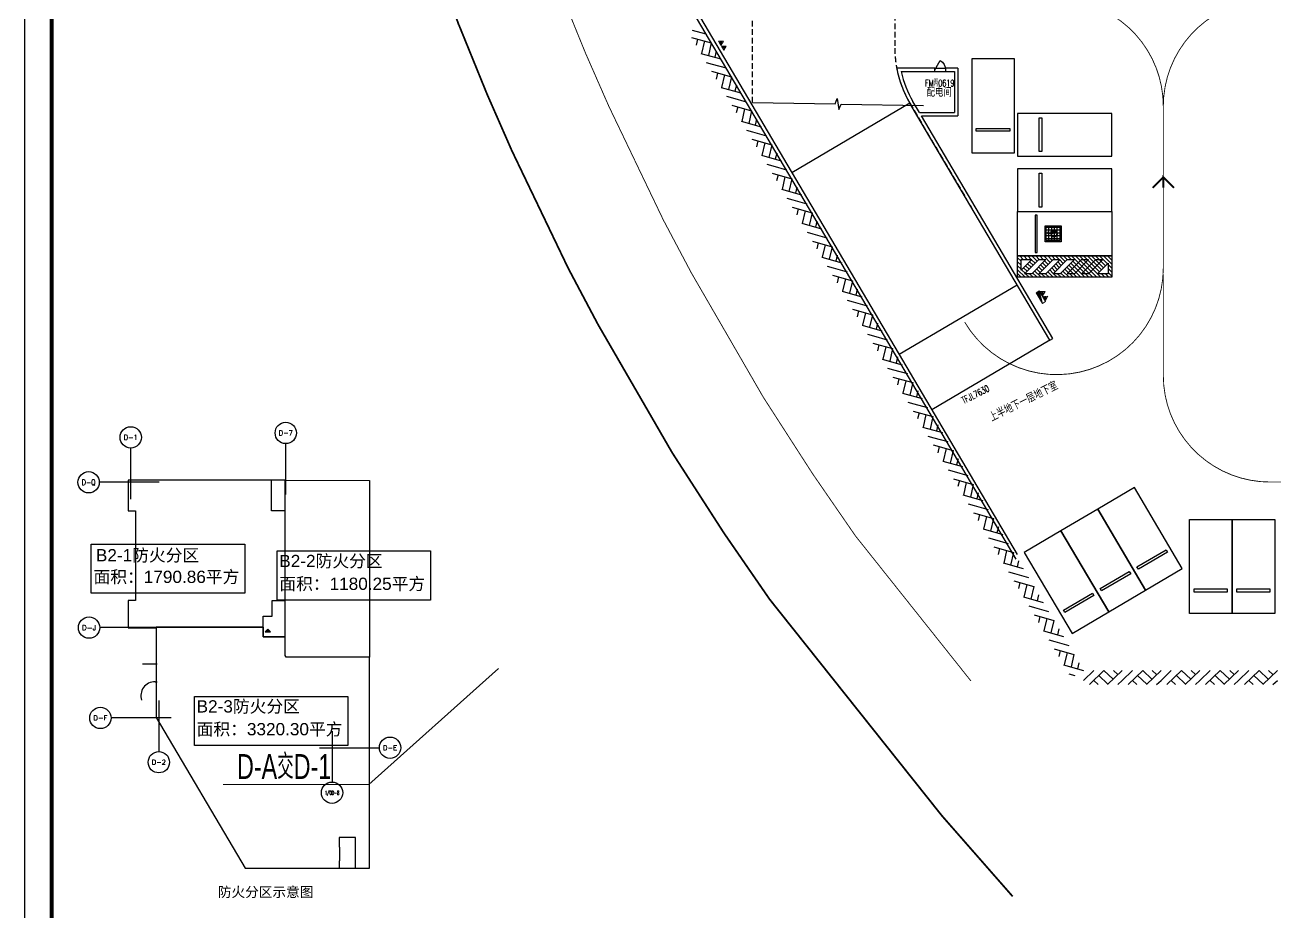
# Model space of a CAD drawing. Extents: x 447078 to 1776277, y 243534 to 519428.
# Drawn here: x 455770 to 526078, y 369843 to 419763 of the extents above; entities that cross this region are included whole.
import ezdxf
from ezdxf.enums import TextEntityAlignment as Align

# ---------------------------------------------------------------- set-up
doc = ezdxf.new("R2010")
doc.units = 0
doc.header["$LTSCALE"] = 1000
doc.header["$MEASUREMENT"] = 0
for name, pattern in [('BOUNDRY', [13.4, 10, -1, 0.2, -1, 0.2, -1]), ('HIDDEN', [9.525, 6.35, -3.175]), ('HIDDEN2', [4.7625, 3.175, -1.5875])]:
    doc.linetypes.add(name, pattern=pattern)
doc.layers.get('Defpoints').update_dxf_attribs({"color": 2, "lineweight": 15})
for name, color, linetype in [('$2$G-GRID-IDEN', 103, 'Continuous'), ('$3$G-GRID-DIMS', 123, 'Continuous'), ('2017-5-24根据公务局意见调整', 6, 'Continuous'), ('A-AREA-FIRE', 40, 'Continuous'), ('A-DASH', 151, 'HIDDEN2'), ('A-DOOR', 2, 'Continuous'), ('A-DOOR-FIRE-IDEN', 2, 'Continuous'), ('A-HATH', 8, 'Continuous'), ('A-PARK-CARS', 8, 'HIDDEN'), ('A-PARK-CARS-2', 8, 'HIDDEN'), ('A-WALL', 140, 'Continuous'), ('G-0-XREF', 2, 'Continuous'), ('G-ANNO-NOTE', 80, 'Continuous'), ('LINE-BLDG', 3, 'BOUNDRY'), ('LINE-RED', 1, 'BOUNDRY'), ('图框CCDI_B0GA0+0.00$0$G-BORD', 3, 'Continuous')]:
    doc.layers.add(name, color=color, linetype=linetype)
for name, color, linetype, lineweight in [('P-COND', 151, '冷凝水', 50), ('P-HUDR-MISC', 13, 'Continuous', 25), ('体育文娱中心3F消火栓$0$P-HUDR-MISC', 13, 'Continuous', 20)]:
    doc.layers.add(name, color=color, linetype=linetype, lineweight=lineweight)
doc.styles.add('$2$_TCH_AXIS', font='COMPLEX', dxfattribs={"bigfont": 'GBCBIG'})
doc.styles.add('_TCH_WINDOW', font='SIMPLEX', dxfattribs={"height": 3.5, "bigfont": 'GBCBIG'})
doc.styles.add('CCDI_T_G01', font='')
doc.styles.add('CCDI_T_G02', font='simplex.shx', dxfattribs={"width": 0.8, "bigfont": 'zjdz.shx'})
doc.styles.add('CCDI_T_G03', font='')
doc.styles.add('GPS', font='0fsc.shx', dxfattribs={"width": 0.7, "bigfont": '0fsz.shx'})
doc.styles.get("Standard").update_dxf_attribs({"font": 'simsun.ttc'})
doc.styles.get('CCDI_T_G01').set_extended_font_data('Arial')
doc.styles.get('CCDI_T_G03').set_extended_font_data('SimHei')
doc.linetypes.add('冷凝水', pattern='A,50,["N",Standard,S=2,R=0,X=1,Y=-1],-4', length=54)

# ---------------------------------------------------------------- blocks, each defined once
blk = doc.blocks.new('prkg')
at = {"layer": 'A-PARK-CARS', "linetype": 'ByBlock', "ltscale": 0.1}
blk.add_lwpolyline([(0, 0), (2400, 0), (2400, 5300), (0, 5300)], close=True, dxfattribs=at)
at = {"layer": 'A-PARK-CARS', "linetype": 'ByBlock', "ltscale": 0.1, "elevation": 0}
blk.add_lwpolyline([(250, 4075), (2150, 4075), (2150, 3925), (250, 3925)], close=True, dxfattribs=at)
blk = doc.blocks.new('图框CCDI_B0GA0+0.00')
at = {"layer": '图框CCDI_B0GA0+0.00$0$G-BORD'}
blk.add_lwpolyline([(0, 84100), (118900, 84100), (118900, 0), (0, 0)], close=True, dxfattribs=at)
at = {"layer": '图框CCDI_B0GA0+0.00$0$G-BORD', "const_width": 140}
blk.add_lwpolyline([(3300, 83100), (117900, 83100), (117900, 1000), (3300, 1000)], close=True, dxfattribs=at)
blk = doc.blocks.new('SSKOUSY')
at = {"layer": 'A-AREA-FIRE'}
h = blk.add_hatch(color=256, dxfattribs=at)
h.dxf.hatch_style = 1
h.paths.add_polyline_path([(0, 150), (-150, 0), (150, 0)])
for points in [[(0, 150), (-150, 0)], [(-150, 0), (150, 0)], [(0, 150), (150, 0)]]:
    blk.add_lwpolyline(points, dxfattribs=at)
blk = doc.blocks.new('cjcw')
at = {"layer": 'A-PARK-CARS'}
h = blk.add_hatch(dxfattribs=at)
h.set_pattern_fill('ANSI31', color=256, scale=100, angle=180, style=0)
h.set_pattern_definition([(225, (1817263.17, -3769384.92), (112.2532015, -112.2532015), [])])
h.paths.add_polyline_path([(5300, 2500), (5300, 3700), (0, 3700), (0, 2500)])
h.paths.add_polyline_path([(3200, 2700), (2800, 2700), (2000, 3500), (2400, 3500)], flags=16)
h.paths.add_polyline_path([(4500, 3500), (5100, 3500), (5100, 2900)], flags=16)
h.paths.add_polyline_path([(2400, 2700), (2000, 2700), (1200, 3500), (1600, 3500)], flags=16)
h.paths.add_polyline_path([(1600, 2700), (1200, 2700), (400, 3500), (800, 3500)], flags=16)
h.paths.add_polyline_path([(800, 2700), (200, 2700), (200, 3300)], flags=16)
h = blk.add_hatch(dxfattribs=at)
h.set_pattern_fill('ANSI37', color=256, scale=100, angle=135, style=0)
h.set_pattern_definition([(180, (-3093917.48, -2198116.63), (-2e-12, -158.75), []), (270, (-3093917.48, -2198116.63), (158.75, -2e-12), [])])
h.paths.add_polyline_path([(1607, 860), (2387, 860), (2387, 1640), (1607, 1640)])
for p, q in [((200, 3300), (200, 2700)), ((200, 3300), (800, 2700)), ((800, 3500), (400, 3500)), ((400, 3500), (1200, 2700)), ((800, 3500), (1600, 2700)), ((1600, 3500), (1200, 3500)), ((1200, 3500), (2000, 2700)), ((1600, 3500), (2400, 2700)), ((2400, 3500), (2000, 3500)), ((2000, 3500), (2800, 2700)), ((2400, 3500), (3200, 2700)), ((3200, 3500), (2800, 3500)), ((2800, 3500), (3600, 2700)), ((3200, 3500), (4000, 2700)), ((4000, 3500), (3600, 3500)), ((3600, 3500), (4400, 2700)), ((4000, 3500), (4800, 2700)), ((5100, 3500), (4500, 3500)), ((4500, 3500), (5100, 2900)), ((5100, 2900), (5100, 3500)), ((200, 2700), (800, 2700)), ((1200, 2700), (1600, 2700)), ((2000, 2700), (2400, 2700)), ((2800, 2700), (3200, 2700)), ((3600, 2700), (4000, 2700)), ((4400, 2700), (4800, 2700))]:
    blk.add_line(p, q, dxfattribs=at)
for points in [[(0, 2500), (5300, 2500), (5300, 3700), (0, 3700)], [(1100, 200), (1000, 200), (1000, 2300), (1100, 2300)], [(1547, 1700), (1547, 800), (2447, 800), (2447, 1700)], [(1607, 1640), (1607, 860), (2387, 860), (2387, 1640)]]:
    blk.add_lwpolyline(points, close=True, dxfattribs=at)
for points in [[(5300, 2500), (0, 2500), (0, 0), (5300, 0), (5300, 2500)], [(1743, 1244), (1999, 1212), (2009, 1112), (2171, 1093), (2161, 1033)], [(1771, 1220), (1876, 1207)], [(1896, 1210), (1896, 1100), (1876, 1100), (1876, 1210)], [(1896, 1205), (1981, 1194), (1991, 1094), (2147, 1076), (2142, 1037)], [(2142, 1037), (2161, 1033)]]:
    blk.add_lwpolyline(points, dxfattribs=at)
blk.add_lwpolyline([(2136, 1105, 1.496606), (1877, 1303), (1897, 1298, -1.496606), (2126, 1122), (2136, 1105)], format="xyb", dxfattribs=at)
blk.add_circle((1733, 1204), 42.1, dxfattribs=at)
blk = doc.blocks.new('$LinePat$素土夯实')
at = {"color": 0}
for p, q in [((0, -210), (210, 0)), ((120, -300), (420, 0)), ((420, 0), (608, -188)), ((495, -300), (795, 0)), ((615, 0), (705, -90)), ((210, -210), (300, -300)), ((315, -105), (502, -293)), ((705, -300), (795, -210))]:
    blk.add_line(p, q, dxfattribs=at)
blk = doc.blocks.new('$DorLib2D$00000228')
at = {"color": 0}
blk.add_line((0.5, 0), (0, 0.87), dxfattribs=at)
blk.add_arc((0.5, 0), 1, 120, 180, dxfattribs=at)
blk = doc.blocks.new('ere3')
at = {"layer": 'A-AREA-FIRE'}
for points in [[(-687693, 25103), (-687693, 24751), (-686886, 24751), (-686886, 26053), (-686886, 26079), (-686886, 30480), (-692640, 30480), (-692640, 29360), (-692367, 29360), (-692367, 26079), (-692640, 26079), (-692640, 25077), (-691613, 25077), (-691613, 25103)], [(-693986, 28146), (-688368, 28146), (-688368, 26348), (-693986, 26348)], [(-687184, 27892), (-681565, 27892), (-681565, 26094), (-687184, 26094)], [(-688358, 16276), (-683800, 16276), (-683800, 23996), (-686860, 23996), (-686860, 24035), (-686886, 24035), (-686886, 24751), (-687693, 24751), (-687693, 25103), (-691613, 25103), (-691613, 21796)], [(-690210, 22566), (-684592, 22566), (-684592, 20768), (-690210, 20768)]]:
    blk.add_lwpolyline(points, close=True, dxfattribs=at)
for points in [[(-686886, 29360), (-687393, 29360), (-687393, 30480)], [(-686886, 24035), (-686886, 30480), (-683800, 30479), (-683800, 23996), (-686860, 23996), (-686860, 24035), (-686886, 24035)], [(-687693, 25103), (-687693, 25506), (-687367, 25506), (-687367, 26079), (-686886, 26079)], [(-684308, 16276), (-684308, 17395), (-684868, 17395), (-684894, 17395), (-684907, 17395), (-684907, 17044), (-684894, 17044), (-684894, 16536), (-684907, 16536), (-684907, 16276)]]:
    blk.add_lwpolyline(points, dxfattribs=at)
at = {"layer": 'A-AREA-FIRE', "style": 'CCDI_T_G01'}
for s, p in [('B2-1防火分区', (-693817, 27512)), ('B2-2防火分区', (-687102, 27300)), ('面积：1790.86平方', (-693905, 26720)), ('面积：1180.25平方', (-687102, 26465)), ('B2-3防火分区', (-690129, 21974)), ('面积：3320.30平方', (-690129, 21139))]:
    blk.add_text(s, height=450, dxfattribs=at).set_placement(p)
blk = doc.blocks.new('体育文娱中心3F消火栓$0$A$C59133534')
at = {"layer": '体育文娱中心3F消火栓$0$P-HUDR-MISC', "ltscale": 5}
blk.add_hatch(color=256, dxfattribs=at).paths.add_polyline_path([(50, 0), (-650, 200), (-650, 0)])
at = {"layer": '体育文娱中心3F消火栓$0$P-HUDR-MISC'}
h = blk.add_hatch(dxfattribs=at)
h.set_pattern_fill('JIS_WOOD', color=256, scale=20, style=0)
h.set_pattern_definition([(45, (39.371, -152.983), (-10, 10), [])])
h.paths.add_polyline_path([(-410.5, 259), (-410.5, 350), (-501.5, 350), (-501.5, 259)])
h = blk.add_hatch(dxfattribs=at)
h.set_pattern_fill('JIS_WOOD', color=256, scale=20, style=0)
h.set_pattern_definition([(45, (360.371, -152.983), (-10, 10), [])])
h.paths.add_polyline_path([(-89.5, 259), (-89.5, 350), (-180.5, 350), (-180.5, 259)])
for p, q in [((-650, 200), (50, 0)), ((-456, 469), (-595, 228)), ((-595, 228), (-317, 228)), ((-501.5, 259), (-501.5, 350)), ((-501.5, 350), (-410.5, 350)), ((-501.5, 259), (-410.5, 259)), ((-456, 469), (-317, 228)), ((-410.5, 259), (-410.5, 350)), ((-135, 469), (-274, 228)), ((-274, 228), (4, 228)), ((-180.5, 259), (-180.5, 350)), ((-180.5, 350), (-89.5, 350)), ((-180.5, 259), (-89.5, 259)), ((-135, 469), (4, 228)), ((-89.5, 259), (-89.5, 350))]:
    blk.add_line(p, q, dxfattribs=at)
at = {"layer": '体育文娱中心3F消火栓$0$P-HUDR-MISC', "ltscale": 5}
blk.add_lwpolyline([(-650, 200), (50, 200), (50, 0), (-650, 0)], close=True, dxfattribs=at)
blk = doc.blocks.new('A$C135C38DE')
at = {"layer": '体育文娱中心3F消火栓$0$P-HUDR-MISC'}
h = blk.add_hatch(dxfattribs=at)
h.set_pattern_fill('JIS_WOOD', color=256, scale=20, angle=180, style=0)
h.set_pattern_definition([(225, (-356.371, 621.983), (10, -10), [])])
h.paths.add_polyline_path([(93, 210), (93, 119), (184, 119), (184, 210)])
h = blk.add_hatch(dxfattribs=at)
h.set_pattern_fill('JIS_WOOD', color=256, scale=20, angle=180, style=0)
h.set_pattern_definition([(225, (-35.371, 621.983), (10, -10), [])])
h.paths.add_polyline_path([(414, 210), (414, 119), (505, 119), (505, 210)])
for p, q in [((278, 241), (0, 241)), ((139, 0), (0, 241)), ((184, 210), (93, 210)), ((93, 210), (93, 119)), ((184, 119), (93, 119)), ((139, 0), (278, 241)), ((184, 210), (184, 119)), ((599, 241), (321, 241)), ((460, 0), (321, 241)), ((505, 210), (414, 210)), ((414, 210), (414, 119)), ((505, 119), (414, 119)), ((460, 0), (599, 241)), ((505, 210), (505, 119))]:
    blk.add_line(p, q, dxfattribs=at)
blk = doc.blocks.new('地下二层消火栓')
at = {"layer": 'Defpoints', "ltscale": 0.1}
for p, q in [((0, 0), (-7281, -6524)), ((-7281, -6524), (-15481, -6524))]:
    blk.add_line(p, q, dxfattribs=at)
at = {"layer": 'G-0-XREF', "ltscale": 0.15, "xscale": -0.9999999999999996, "rotation": 120.5273720317988}
blk.add_blockref('A$C135C38DE', (12586, 35434), dxfattribs=at)
at = {"layer": 'P-HUDR-MISC', "ltscale": 0.1, "rotation": 300.527365488166}
blk.add_blockref('体育文娱中心3F消火栓$0$A$C59133534', (30575, 20597), dxfattribs=at)
at = {"layer": 'Defpoints', "ltscale": 0.1, "style": 'GPS', "width": 0.7}
blk.add_text('D-A交D-1', height=1400, dxfattribs=at).set_placement((-14700, -6210))

msp = doc.modelspace()

# ---------------------------------------------------------------- linework, layer by layer
at = {"layer": '$3$G-GRID-DIMS'}
for p, q in [((461719.5, 393083.8), (461719.5, 395956.2)), ((470439.5, 393332), (470439.5, 396204.4)), ((463321.5, 394026.2), (459950.5, 394026.2)), ((463347.4, 385846.2), (459976.4, 385846.2)), ((463298.1, 381745.7), (463298.1, 378873.4)), ((463983.5, 380766.2), (460612.5, 380766.2)), ((473039.5, 380027), (473039.5, 377154.6)), ((472334.6, 379086.2), (475705.6, 379086.2))]:
    msp.add_line(p, q, dxfattribs=at)
for centre in [(470439.5, 396804.4), (461719.5, 396556.2), (459350.5, 394026.2), (459376.4, 385846.2), (460012.5, 380766.2), (476305.6, 379086.2), (463298.1, 378273.4), (473039.5, 376554.6)]:
    msp.add_circle(centre, 600, dxfattribs=at)
msp.add_lwpolyline([(496695.6, 415396.9), (501333.6, 415320), (501453.5, 415633.1), (501554.1, 415001.3), (501671.1, 415314.4), (506309.1, 415237.5)])
at = {"layer": 'A-AREA-FIRE'}
msp.add_line((462386.9, 383806.2), (463198.1, 383806.2), dxfattribs=at)
msp.add_lwpolyline([(463086.3, 382806.2), (463198.1, 382806.2)], dxfattribs=at)
msp.add_arc((463086.3, 382006.2), 800, 90, 197.909615, dxfattribs=at)
at = {"layer": 'A-DASH', "ltscale": 0.1}
msp.add_lwpolyline([(496695.6, 415396.9), (496695.6, 415396.9), (496695.6, 434141.4), (504695.6, 434141.4), (504695.6, 418457.1, 0.1339942), (505541.1, 415358.6), (509065.7, 409381.7)], format="xyb", dxfattribs=at)
at = {"layer": 'A-DOOR'}
for p, q in [((506945.6, 417341.4), (507545.6, 417341.4)), ((506945.6, 417141.4), (507545.6, 417141.4))]:
    msp.add_line(p, q, dxfattribs=at)
for points in [[(505541.1, 415358.6), (498908.5, 411447.4)], [(511576.6, 405123.6), (504943.9, 401212.4)], [(513405.2, 402022.6), (506772.5, 398111.4)]]:
    msp.add_lwpolyline(points, dxfattribs=at)
at = {"layer": 'A-PARK-CARS', "const_width": 100, "elevation": 0}
msp.add_lwpolyline([(519795.6, 410601.5), (519795.6, 411201.5), (520395.6, 410601.5), (519795.6, 411201.5), (519195.6, 410601.5)], dxfattribs=at)
at = {"layer": 'A-PARK-CARS-2', "ltscale": 0.1, "const_width": 50, "elevation": 0}
for points in [[(519795.6, 415191.4, 0.4142136), (513795.6, 421191.4)], [(525795.6, 421191.4, 0.4142136), (519795.6, 415191.4)], [(508627.3, 403037.8, 0.7636775), (519795.6, 406085.5)]]:
    msp.add_lwpolyline(points, format="xyb", dxfattribs=at)
at = {"layer": 'A-PARK-CARS-2', "ltscale": 0.1, "const_width": 50}
msp.add_lwpolyline([(519795.6, 405738.4), (519795.6, 400041.4, 0.4142136), (525795.6, 394041.4), (536195.6, 394041.4, 0.4142136), (542195.6, 400041.4), (542195.6, 415191.4, 0.4142136), (536195.6, 421191.4), (525795.6, 421191.4)], format="xyb", dxfattribs=at)
at = {"layer": 'A-PARK-CARS-2', "ltscale": 0.1, "extrusion": (0.861387, 0.50795, 0), "const_width": 50, "elevation": 642847.7}
msp.add_lwpolyline([(102725.1, 0), (88814.3, 0)], dxfattribs=at)
at = {"layer": 'A-PARK-CARS-2', "ltscale": 0.1, "const_width": 50, "elevation": 0}
msp.add_lwpolyline([(519795.6, 406085.5), (519795.6, 415191.4)], dxfattribs=at)
at = {"layer": 'A-WALL'}
for p, q in [((490188.3, 425841.4), (511505.4, 389691.6)), ((490388.3, 425896), (511576.1, 389965.5)), ((506945.6, 417341.4), (504798.5, 417341.4)), ((505044.2, 417141.4), (506945.6, 417141.4)), ((506945.6, 417141.4), (506945.6, 417341.4)), ((508245.6, 417341.4), (507545.6, 417341.4)), ((507545.6, 417341.4), (507545.6, 417141.4)), ((507545.6, 417141.4), (508045.6, 417141.4)), ((508045.6, 417141.4), (508045.6, 414841.4)), ((508245.6, 417341.4), (508245.6, 414641.4)), ((505935, 414690.6), (505541.1, 415358.6)), ((506078.3, 414841.4), (505713.4, 415460.2)), ((506078.3, 414841.4), (508045.6, 414841.4)), ((513405.2, 402022.6), (505935, 414690.6)), ((506196.2, 414641.4), (508245.6, 414641.4)), ((513577.5, 402124.2), (506196.2, 414641.4)), ((513405.2, 402022.6), (513577.5, 402124.2))]:
    msp.add_line(p, q, dxfattribs=at)
for radius, start in [(6100, 190.538949), (5900, 192.885435)]:
    msp.add_arc((510795.6, 418457.1), radius, start, 210.527365, dxfattribs=at)
at = {"layer": 'LINE-BLDG', "ltscale": 0.1, "const_width": 50}
msp.add_lwpolyline([(485735.4, 422019.2), (487290.2, 418195.8), (488607.2, 415192.2), (491641.9, 408858.6), (491708.3, 408725.8), (493253.1, 405806.8), (497295, 398818.2), (500076.8, 394497.4), (502476.5, 391014.6), (508977.6, 382842.9)], dxfattribs=at)
at = {"layer": 'LINE-RED', "ltscale": 0.1, "const_width": 100}
msp.add_lwpolyline([(476993.9, 428770.5), (480163.9, 419780.5), (480173.9, 419770.5), (481763.9, 415860.5), (483153.9, 412690.5), (486253.9, 406220.5), (486373.9, 405980.5), (488003.9, 402900.5), (492173.9, 395690.5), (495083.9, 391170.5), (497653.9, 387440.5), (507343.9, 375260.5), (511321.4, 370721.3)], dxfattribs=at)

# ---------------------------------------------------------------- block references
at = {"xscale": -1, "rotation": 180}
msp.add_blockref('cjcw', (511595.6, 409265.9, 0), dxfattribs=at)
at = {"layer": '2017-5-24根据公务局意见调整', "xscale": 1.536199080782313, "yscale": 1.536199080782313, "zscale": 1.536199080782313, "rotation": 0.001490421041235}
msp.add_blockref('ere3', (1525600.2, 347341.7), dxfattribs=at)
at = {"layer": 'A-AREA-FIRE'}
msp.add_blockref('SSKOUSY', (469434, 385604.5), dxfattribs=at)
at = {"layer": 'A-DOOR', "xscale": -600, "yscale": 600, "zscale": -600, "rotation": 359.9999999998914}
msp.add_blockref('$DorLib2D$00000228', (507245.6, 417241.4), dxfattribs=at)
at = {"layer": 'A-HATH', "yscale": 2.666666666666667, "zscale": 2.666666666666667}
for p, xscale, rotation in [((493772.5, 419763.3), 2.795487978548707, 300.6630544790779), ((494905.9, 417851.6), 2.795487978548707, 300.6630544790779), ((496039.3, 415939.9), 2.795487978548707, 300.6630544790779), ((497172.7, 414028.3), 2.795487978548707, 300.6630544790779), ((498306.1, 412116.6), 2.795487978548707, 300.6630544790779), ((499439.5, 410204.9), 2.795487978548707, 300.6630544790779), ((500572.9, 408293.2), 2.795487978548707, 300.6630544790779), ((501706.3, 406381.6), 2.795487978548707, 300.6630544790779), ((502839.7, 404469.9), 2.795487978548707, 300.6630544790779), ((503973.1, 402558.2), 2.795487978548707, 300.6630544790779), ((505106.5, 400646.5), 2.795487978548707, 300.6630544790779), ((506239.9, 398734.8), 2.795487978548707, 300.6630544790779), ((507373.3, 396823.2), 2.795487978548707, 300.6630544790779), ((508506.8, 394911.5), 2.795487978548707, 300.6630544790779), ((509640.2, 392999.8), 2.795487978548707, 300.6630544790779), ((510773.6, 391088.1), 2.795487978548707, 300.6630544790779), ((511907, 389176.5), 2.795487978548707, 300.6630544790779), ((513040.4, 387264.8), 2.795487978548707, 300.6630544790779), ((514173.8, 385353.1), 2.795487978548707, 300.6630544790779), ((515307.2, 383441.4), 2.742799140728364, 2.392597659129375e-07), ((517487.7, 383441.4), 2.742799140728364, 2.392597659129375e-07), ((519668.2, 383441.4), 2.742799140728364, 2.392597659129375e-07), ((521848.8, 383441.4), 2.742799140728364, 2.392597659129375e-07), ((524029.3, 383441.4), 2.742799140728364, 2.392597659129375e-07)]:
    msp.add_blockref('$LinePat$素土夯实', p, dxfattribs=dict(at, xscale=xscale, rotation=rotation))
at = {"layer": 'A-PARK-CARS', "linetype": 'ByBlock'}
for p, rotation in [((511422.7, 417863.6, 0), 180.000004950036), ((516895.6, 412385.2, 0), 90.00000256132094), ((516895.6, 409265.9, 0), 90.00000256132094), ((518173.4, 393739.8, 0), 210.5273679431183), ((516106.1, 392520.7, 0), 210.5273679431183), ((514038.8, 391301.6, 0), 210.5273679431183)]:
    msp.add_blockref('prkg', p, dxfattribs=dict(at, rotation=rotation))
at = {"layer": 'A-PARK-CARS', "linetype": 'ByBlock', "xscale": -1, "rotation": 180}
for p in [(521260.8, 391941.4, 0), (523660.8, 391941.4, 0)]:
    msp.add_blockref('prkg', p, dxfattribs=at)
at = {"layer": 'G-0-XREF', "xscale": 1.5, "yscale": 1.5, "zscale": 1.5, "rotation": 270}
msp.add_blockref('图框CCDI_B0GA0+0.00', (455770.2, 519203.4), dxfattribs=at)
at = {"layer": 'P-COND', "ltscale": 0.15}
msp.add_blockref('地下二层消火栓', (482395.6, 383541.4), dxfattribs=at)

# ---------------------------------------------------------------- texts
at = {"layer": '$2$G-GRID-IDEN', "style": '$2$_TCH_AXIS'}
for s, height, p, p2 in [('D-1', 290.39, (461325.4, 396411), (462113.6, 396411)), ('D-7', 269.48, (470041.7, 396669.7), (470837.3, 396669.7)), ('D-J', 281.67, (458980.7, 385705.4), (459772.1, 385705.4)), ('D-F', 261.89, (459613.4, 380635.3), (460411.5, 380635.3)), ('D-E', 261.89, (475906.6, 378955.3), (476704.7, 378955.3)), ('D-2', 269.48, (462900.3, 378138.6), (463695.9, 378138.6))]:
    msp.add_text(s, height=height, dxfattribs=at).set_placement(p, p2, align=Align.FIT)
for s, height, width, p, p2 in [('D-Q', 316.16, 0.807692, (458961.4, 393868.2), (459739.6, 393868.2)), ('1/0D-8', 218.13, 0.65625, (472633.9, 376445.6), (473445.1, 376445.6))]:
    msp.add_text(s, height=height, dxfattribs=dict(at, width=width)).set_placement(p, p2, align=Align.FIT)
at = {"layer": 'A-DOOR-FIRE-IDEN', "style": '_TCH_WINDOW', "width": 0.705882}
for s, rotation, p in [('FM丙0619', 360, (506396, 416307.9)), ('TFJL7630', 26.548196, (508563, 398434.8))]:
    msp.add_text(s, height=375, rotation=rotation, dxfattribs=at).set_placement(p)
at = {"layer": 'G-ANNO-NOTE', "style": 'CCDI_T_G02', "width": 0.8}
msp.add_text('配电间', height=450, dxfattribs=at).set_placement((506489.2, 415733.7))
msp.add_text('上半地下一层地下室', height=450, rotation=26.548196, dxfattribs=at).set_placement((510158, 397421.9))
at = {"layer": 'G-ANNO-NOTE', "style": 'CCDI_T_G03'}
msp.add_text('防火分区示意图', height=563.29, dxfattribs=at).set_placement((466614.7, 370688))

doc.saveas('drawing.dxf')
